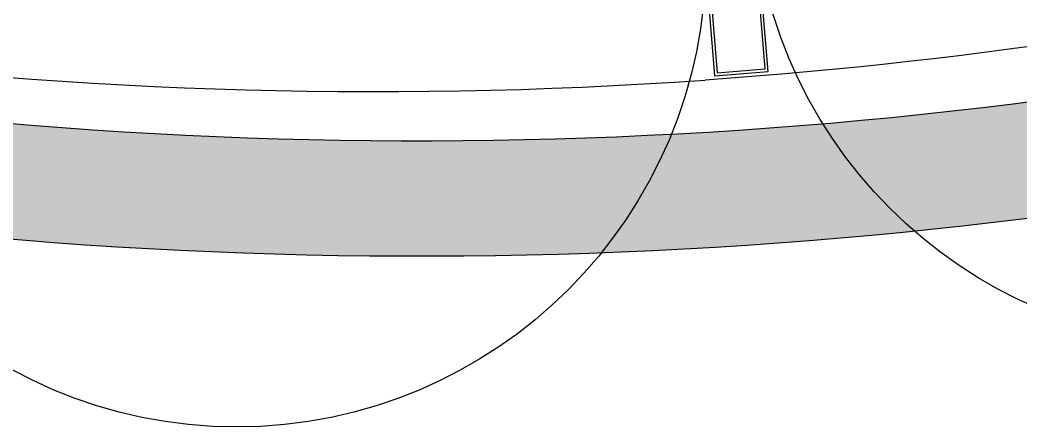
# Model space of a CAD drawing. Header units: millimetres. Extents: x 837300 to 838100, y 1173100 to 1173878.
# Drawn here: x 837836.231 to 837837.534, y 1173269.767 to 1173270.297 of the extents above; entities that cross this region are included whole.
import ezdxf

# ---------------------------------------------------------------- set-up
doc = ezdxf.new("R2010")
doc.units = ezdxf.units.MM
for name, color, linetype in [('OLD-ANT-PLANTAS PROPUESTAS$0$A-BORDE DE LOSA PERFIL IPE', 2, 'Continuous'), ('OLD-ANT-PLANTAS PROPUESTAS$0$A-FONDO_253', 253, 'Continuous'), ('OLD-ANT-PLANTAS PROPUESTAS$0$KCIG-AP-DW-XR-VENTANERIA$0$A-A BORDILLO', 1, 'Continuous'), ('OLD-ANT-PLANTAS PROPUESTAS$0$KCIG-AP-DW-XR-VENTANERIA$0$A-A PERFIL ESTRUCTURAL VENTANERIA', 1, 'Continuous'), ('OLD-ANT-PLANTAS PROPUESTAS$0$KCIG-AP-DW-XR-VENTANERIA$0$A-Linea-1', 1, 'Continuous')]:
    doc.layers.add(name, color=color, linetype=linetype)
pattern_1 = [(360, (-849.8217438508292, 1688.314028592081), (9e-16, 6.984999999999999), [5.08, -1.905]), (90, (-849.8217438508292, 1688.314028592081), (-6.984999999999999, 9e-16), [5.08, -1.905])]
pattern_2 = [(360, (-849.7470182687973, 1687.621069262037), (9e-16, 6.985000000000001), [5.08, -1.905]), (90, (-849.7470182687973, 1687.621069262037), (-6.985000000000001, 9e-16), [5.08, -1.905])]

# ---------------------------------------------------------------- blocks, each defined once
blk = doc.blocks.new('*U221')
h = blk.add_hatch()
h.set_pattern_fill('ANGLE', color=255, scale=0.9999999999999998, angle=-37.10163906496838)
h.set_pattern_definition(pattern_1)
edge = h.paths.add_edge_path()
edge.add_line((-0.2414578715413709, 1.186329978234932), (-0.2412266626803358, 1.186685706136536))
edge.add_line((-0.2412266626803358, 1.186685706136536), (-0.2242054898758098, 1.190296756518746))
edge.add_line((-0.2242054898758098, 1.190296756518746), (-0.2238497621122459, 1.190065547747431))
edge.add_line((-0.2238497621122459, 1.190065547747431), (-0.2236185530890107, 1.190421275445434))
edge.add_line((-0.2236185530890107, 1.190421275445434), (-0.2151568781744988, 1.192216423683446))
edge.add_line((-0.2151568781744988, 1.192216423683446), (-0.2174189726887143, 1.202879112406871))
edge.add_line((-0.2174189726887143, 1.202879112406871), (-0.2193265177298034, 1.202474425792453))
edge.add_line((-0.2193265177298034, 1.202474425792453), (-0.2188666895170653, 1.2036453477108))
edge.add_line((-0.2188666895170653, 1.2036453477108), (-0.2170988553328091, 1.204020394598539))
edge.add_arc((-0.216995089715283, 1.203531280497379), 0.0004999999073339425, 11.977717672014705, 101.9777176720292, ccw=False)
edge.add_line((-0.2165059756141231, 1.203635046114905), (-0.2134967668426542, 1.18945073562852))
edge.add_arc((-0.2144749950656729, 1.189243204210567), 0.000999999872873893, -78.02227232282172, 11.977727677182315, ccw=False)
edge.add_line((-0.2142674636477201, 1.188264975987549), (-0.2165173886510603, 1.187787653058492))
edge.add_line((-0.2165173886510603, 1.187787653058492), (-0.216160139992613, 1.188885699710746))
edge.add_line((-0.216160139992613, 1.188885699710746), (-0.2144749952002543, 1.189243204003506))
edge.add_line((-0.2144749952002543, 1.189243204003506), (-0.2148900582880827, 1.191199660515106))
edge.add_line((-0.2148900582880827, 1.191199660515106), (-0.2427695654944702, 1.185285009887243))
edge.add_line((-0.2427695654944702, 1.185285009887243), (-0.2423960084969654, 1.183524198501919))
edge.add_line((-0.2423960084969654, 1.183524198501919), (-0.2406351973877231, 1.183897755678867))
edge.add_arc((-0.2405521845789763, 1.183506464429007), 0.000399999960791318, 11.977762695249282, 101.97776269524542, ccw=False)
edge.add_line((-0.2401608933291163, 1.183589477237753), (-0.2401193875010381, 1.183393831103793))
edge.add_arc((-0.2405106785679975, 1.183310818274345), 0.0003999997861689818, -78.02222896703671, 11.977771032971077, ccw=False)
edge.add_line((-0.2404276657385496, 1.182919527207385), (-0.2421884767649892, 1.182545970762044))
edge.add_arc((-0.2423960087316458, 1.183524199047165), 0.001000000047497516, 191.9777576926855, 281.9777576926874, ccw=False)
edge.add_line((-0.2433742370167668, 1.183316667080508), (-0.2437477939659517, 1.185077478238068))
edge.add_line((-0.2437477939659517, 1.185077478238068), (-0.2500573664626639, 1.183738898867644))
edge.add_line((-0.2500573664626639, 1.183738898867644), (-0.2480858160681867, 1.174445730234822))
edge.add_line((-0.2480858160681867, 1.174445730234822), (-0.2466673850350765, 1.174746651072973))
edge.add_arc((-0.2464598533859022, 1.173768422601492), 0.001000000163912291, 11.977737682382326, 101.97773768238261, ccw=False)
edge.add_line((-0.2454816249144214, 1.173975954250666), (-0.2451391976857068, 1.172361877797959))
edge.add_line((-0.2451391976857068, 1.172361877797959), (-0.2461174259949871, 1.172154345945181))
edge.add_line((-0.2461174259949871, 1.172154345945181), (-0.2464598533859027, 1.173768422601492))
edge.add_line((-0.2464598533859027, 1.173768422601492), (-0.2478782844845742, 1.17346750151142))
edge.add_line((-0.2478782844845742, 1.17346750151142), (-0.2465708349001807, 1.167304663467639))
edge.add_line((-0.2465708349001807, 1.167304663467639), (-0.2451524040292713, 1.167605584509392))
edge.add_line((-0.2451524040292713, 1.167605584509392), (-0.2454948311441046, 1.169219660986261))
edge.add_line((-0.2454948311441046, 1.169219660986261), (-0.2445166027865044, 1.169427192611276))
edge.add_line((-0.2445166027865044, 1.169427192611276), (-0.2441741756716703, 1.167813116134405))
edge.add_arc((-0.2451524042328722, 1.167605584347191), 0.001000000280327733, -78.02225564755042, 11.977744352450884, ccw=False)
edge.add_line((-0.2449448724456579, 1.166627355785989), (-0.2464122150873187, 1.166316058564151))
edge.add_arc((-0.2466197466881735, 1.16729428680787), 0.000999999931081637, 191.9777376824061, 281.97773768239637, ccw=False)
edge.add_line((-0.2475979749318925, 1.167086755207015), (-0.2510222464495478, 1.183227522277478))
edge.add_line((-0.2510222464495478, 1.183227522277478), (-0.2507910374090714, 1.183583250455163))
edge.add_line((-0.2507910374090714, 1.183583250455163), (-0.2511467655625969, 1.183814459381759))
edge.add_line((-0.2511467655625969, 1.183814459381759), (-0.253678650925329, 1.195748844847563))
edge.add_arc((-0.25318953689665, 1.19585261080673), 0.0004999999073325293, 101.97775769261852, 191.9777576926171, ccw=False)
edge.add_line((-0.2532933028558176, 1.196341724835409), (-0.2515254688993225, 1.196716771674828))
edge.add_line((-0.2515254688993225, 1.196716771674828), (-0.2506298239203326, 1.195833414057756))
edge.add_line((-0.2506298239203326, 1.195833414057756), (-0.2525373693030645, 1.195428727370859))
edge.add_line((-0.2525373693030645, 1.195428727370859), (-0.2502752743160852, 1.184766039223757))
edge.add_line((-0.2502752743160852, 1.184766039223757), (-0.2418135994671346, 1.186561187209847))
edge.add_line((-0.2418135994671346, 1.186561187209847), (-0.2414578715413709, 1.186329978234932))
h = blk.add_hatch()
h.set_pattern_fill('ANSI31', color=251, scale=0.0009999999999999987, angle=-295.1239013826054)
h.set_pattern_definition([(146.9777376823628, (-1474.475907683374, -1181.607954588934), (-0.001730263430391014, -0.002662106959055483), [])])
h.paths.add_polyline_path([(0.04475655211539607, 0.01095784647551792), (0.05062592180547628, 0.01220303612896374), (-0.2025626492151741, 1.205641576527576), (-0.2084320189535745, 1.204396387101893)])
h = blk.add_hatch()
h.set_pattern_fill('ANGLE', color=255, scale=0.9999999999999998, angle=-37.10163906496838)
h.set_pattern_definition(pattern_1)
h.paths.add_polyline_path([(-0.2097059462228133, 1.197391150822158), (-0.2057628456305436, 1.178804812800754), (-0.203121629170282, 1.179365148403973), (-0.2070647297142327, 1.197951486197617)])
edge = h.paths.add_edge_path()
edge.add_line((-0.2103025849836299, 1.19059905155967), (-0.2095755420115481, 1.190753293844151))
edge.add_line((-0.2095755420115481, 1.190753293844151), (-0.2104153069254592, 1.194711639801615))
edge.add_line((-0.2104153069254592, 1.194711639801615), (-0.211142350190864, 1.194557397216893))
edge.add_line((-0.211142350190864, 1.194557397216893), (-0.2110737978278439, 1.194234266951486))
edge.add_arc((-0.2118420706824766, 1.194321375713415), 0.0007731953928795804, 231.1288074572416, 353.5312818131939, ccw=False)
edge.add_arc((-0.2095293949540905, 1.198068022747144), 0.00517096196896488, 200.1362182533688, 237.2427161675741, ccw=False)
edge.add_arc((-0.2146074863588767, 1.196180385768797), 0.0002477414398340416, 25.72083538303573, 191.9776776869361)
edge.add_arc((-0.2089680899897029, 1.196682121281604), 0.005907697361705256, 185.3725874473918, 230.1418306508905)
edge.add_arc((-0.2074529191367269, 1.189540155721341), 0.005907696814922099, 153.8136416748632, 198.5828848783627)
edge.add_arc((-0.2128102624098532, 1.187708927686578), 0.0002477415260999081, 191.9777454528561, 358.2345877567113)
edge.add_arc((-0.2073850935559512, 1.188040977856679), 0.005188675704393271, 146.7783925257339, 183.7536165400664, ccw=False)
edge.add_arc((-0.2110380884473796, 1.190538565841508), 0.000769405649682572, 29.906571385163716, 153.3442883049583, ccw=False)
edge.add_line((-0.2103711371844493, 1.190922181621475), (-0.2103025849836299, 1.19059905155967))
edge.add_line((-0.2103025849836299, 1.19059905155967), (-0.2103711371844493, 1.190922181621475))
edge.add_line((-0.2103711371844493, 1.190922181621475), (-0.2103025849836299, 1.19059905155967))
edge = h.paths.add_edge_path()
edge.add_line((-0.2469173989167091, 1.172519497927024), (-0.2476444419371103, 1.172365255870304))
edge.add_line((-0.2476444419371103, 1.172365255870304), (-0.2468046772992813, 1.168406910092283))
edge.add_line((-0.2468046772992813, 1.168406910092283), (-0.2460776342133183, 1.168561152400924))
edge.add_line((-0.2460776342133183, 1.168561152400924), (-0.2461461862346958, 1.16888428273881))
edge.add_arc((-0.2453779134687825, 1.168797174142485), 0.0007731952860680758, 51.128818910106475, 173.5312932660659, ccw=False)
edge.add_arc((-0.2476905903299609, 1.165050526564999), 0.005170962949437611, 20.136212786608326, 57.24271070081397, ccw=False)
edge.add_arc((-0.2426124979105519, 1.166938163639594), 0.0002477414678919192, 205.7208892300504, 371.9777315339536)
edge.add_arc((-0.2482518939999357, 1.166436428305152), 0.005907697067533958, 5.372588253606002, 50.14183145710464)
edge.add_arc((-0.249767065433531, 1.173578393597762), 0.005907697067533036, 333.8136439076141, 378.5828871111137)
edge.add_arc((-0.244409721938844, 1.175409621950181), 0.0002477414678924485, 11.97774383068653, 178.2345861345309)
edge.add_arc((-0.2498348910507889, 1.175077571599158), 0.005188676032339154, -33.22160565199198, 3.7536183623407737, ccw=False)
edge.add_arc((-0.246181895704833, 1.172579983408717), 0.000769405495884043, 209.9065793002017, 333.34429621998976, ccw=False)
edge.add_line((-0.2468488467814506, 1.172196367613297), (-0.2469173989167091, 1.172519497927024))
edge.add_line((-0.2469173989167091, 1.172519497927024), (-0.2468488467814506, 1.172196367613297))
edge.add_line((-0.2468488467814506, 1.172196367613297), (-0.2469173989167091, 1.172519497927024))
h = blk.add_hatch()
h.set_pattern_fill('ANGLE', color=255, scale=0.9999999999999998, angle=-37.10163906496838)
h.set_pattern_definition(pattern_1)
edge = h.paths.add_edge_path()
edge.add_line((-0.2437656493122178, 1.174831524805015), (-0.2405374957890762, 1.175516379155483))
edge.add_line((-0.2405374957890762, 1.175516379155483), (-0.2410376439012391, 1.173979113796779))
edge.add_line((-0.2410376439012391, 1.173979113796779), (-0.2422034081395369, 1.173731796342855))
edge.add_line((-0.2422034081395369, 1.173731796342855), (-0.2418713573117524, 1.172166631019014))
edge.add_line((-0.2418713573117524, 1.172166631019014), (-0.2142853188801053, 1.178019022578657))
edge.add_line((-0.2142853188801053, 1.178019022578657), (-0.2146588758948519, 1.179779833484297))
edge.add_line((-0.2146588758948519, 1.179779833484297), (-0.216419686824652, 1.179406276583431))
edge.add_arc((-0.216502699522796, 1.179797568154511), 0.0004000002520643746, 191.9777710663481, 281.977737648672, ccw=False)
edge.add_line((-0.2168939910454593, 1.179714555228146), (-0.2169770035332642, 1.180105846367583))
edge.add_arc((-0.2165857120314825, 1.180188859110769), 0.0004000001936223611, 101.97774602007718, 191.9777460200834, ccw=False)
edge.add_line((-0.216668724774669, 1.180580150612551), (-0.2144187997230088, 1.181057473313843))
edge.add_arc((-0.2142527745094535, 1.180274890645798), 0.0008000000024132455, 11.97773513387159, 101.97773189327512, ccw=False)
edge.add_line((-0.2134701918507982, 1.180440915903615), (-0.2130136224138075, 1.178288813606615))
edge.add_line((-0.2130136224138075, 1.178288813606615), (-0.2072420751609044, 1.179513250182119))
edge.add_line((-0.2072420751609044, 1.179513250182119), (-0.2091177688336096, 1.188354584082147))
edge.add_line((-0.2091177688336096, 1.188354584082147), (-0.2112324704799225, 1.189167284856831))
edge.add_line((-0.2112324704799225, 1.189167284856831), (-0.2115294139666758, 1.190566969228588))
edge.add_line((-0.2115294139666758, 1.190566969228588), (-0.2093590622059272, 1.189732881418597))
edge.add_line((-0.2093590622059272, 1.189732881418597), (-0.2106317892192161, 1.195732052175337))
edge.add_line((-0.2106317892192161, 1.195732052175337), (-0.2122765277684071, 1.194088591088189))
edge.add_line((-0.2122765277684071, 1.194088591088189), (-0.2125734717106841, 1.195488275363308))
edge.add_line((-0.2125734717106841, 1.195488275363308), (-0.2109287329992927, 1.197131736246853))
edge.add_line((-0.2109287329992927, 1.197131736246853), (-0.2097059473443803, 1.197391151060241))
edge.add_line((-0.2097059473443803, 1.197391151060241), (0.04074804670911567, 0.01684241207681558))
edge.add_line((0.04074804670911564, 0.01684241207681552), (0.03952526139584524, 0.01658299733590617))
edge.add_line((0.03952526139584524, 0.01658299733590617), (0.03735490929345382, 0.01741708507341829))
edge.add_line((0.03735490929345382, 0.01741708507341829), (0.03705796608278124, 0.01881676926573481))
edge.add_line((0.03705796608278124, 0.01881676926573481), (0.03922831779521067, 0.01798268168350459))
edge.add_line((0.03922831779521067, 0.01798268168350459), (0.03795559083024095, 0.02398185221248287))
edge.add_line((0.03795559083024095, 0.02398185221248287), (0.03631085228104981, 0.02233839112533528))
edge.add_line((0.03631085228104981, 0.02233839112533528), (0.03601390833877301, 0.02373807540045415))
edge.add_line((0.03601390833877301, 0.02373807540045415), (0.03761647445134262, 0.02533939635019023))
edge.add_line((0.03761647445134262, 0.02533939635019023), (0.03574078107195983, 0.0341807305504605))
edge.add_line((0.03574078107195983, 0.0341807305504605), (0.02996923409513832, 0.03295629379551472))
edge.add_line((0.02996923409513832, 0.03295629379551472), (0.0304258033043674, 0.03080419145019464))
edge.add_arc((0.02964322079796277, 0.03063816603340121), 0.0007999998864699829, -78.0222564947639, 11.977748534752891, ccw=False)
edge.add_line((0.02980924614605984, 0.02985558351242261), (0.02755932104607998, 0.02937826103889121))
edge.add_arc((0.0274763082912748, 0.02976955237174358), 0.0004000000307821603, 191.9777393701759, 281.9777526698115, ccw=False)
edge.add_line((0.02708501693915332, 0.0296865397077659), (0.02700200428914763, 0.03007783105080614))
edge.add_arc((0.02739329579789164, 0.03016084359311096), 0.0004000001587438098, 101.97774102406339, 191.9777176654007, ccw=False)
edge.add_line((0.02731028309606292, 0.03055213506801192), (0.02907109402586314, 0.03092569196887764))
edge.add_line((0.02907109402586314, 0.03092569196887764), (0.02869753694555568, 0.0326865026225966))
edge.add_line((0.02869753694555568, 0.0326865026225966), (0.001111498627789361, 0.02683411108711409))
edge.add_line((0.00111149862778936, 0.02683411108711409), (0.001443549017291912, 0.02526894614631646))
edge.add_line((0.001443549017291912, 0.02526894614631646), (0.002609313531671194, 0.025516263420798))
edge.add_line((0.002609313531671194, 0.025516263420798), (0.003690550145553512, 0.02431448960598316))
edge.add_line((0.003690550145553512, 0.02431448960598316), (0.000462396850173605, 0.0236296353038359))
edge.add_line((0.0004623968501736051, 0.0236296353038359), (-0.2437656490844559, 1.174831524853335))
h = blk.add_hatch()
h.set_pattern_fill('ANGLE', color=255, scale=0.9999999999999998, angle=-37.10163906496838)
h.set_pattern_definition(pattern_1)
edge = h.paths.add_edge_path()
edge.add_line((0.007240061869458332, 0.01405866277214763), (0.00759578979522249, 0.01382745379723216))
edge.add_line((0.00759578979522249, 0.01382745379723216), (0.02461696242030668, 0.01743850390336045))
edge.add_line((0.02461696242030668, 0.01743850390336045), (0.02484817162298361, 0.0177942318774443))
edge.add_line((0.02484817162298361, 0.0177942318774443), (0.02520389954874778, 0.01756302290252885))
edge.add_line((0.02520389954874778, 0.01756302290252885), (0.03366557441493965, 0.01935817136830231))
edge.add_line((0.03366557441493965, 0.01935817136830231), (0.03592766904303502, 0.00869548266903899))
edge.add_line((0.03592766904303502, 0.00869548266903899), (0.0340201241158264, 0.008290796078780815))
edge.add_line((0.0340201241158264, 0.008290796078780815), (0.03491576859097349, 0.007407438592830276))
edge.add_line((0.03491576859097349, 0.007407438592830276), (0.03668360293743073, 0.00778248527696598))
edge.add_arc((0.0365798370679833, 0.008271599443686327), 0.0005000000237487193, 281.9777443524626, 371.9777443524607)
edge.add_line((0.03706895123470365, 0.00837536531313374), (0.03405974280487675, 0.02255967587199751))
edge.add_arc((0.03308151433339541, 0.02235214422282342), 0.001000000163912801, 11.97773768236324, 101.9777376823631)
edge.add_line((0.03287398268422133, 0.02333037269430476), (0.03062405774644201, 0.02285305001717173))
edge.add_line((0.03062405774644201, 0.02285305001717173), (0.03139636965491772, 0.02199463995422265))
edge.add_line((0.03139636965491772, 0.02199463995422265), (0.03308151444727625, 0.0223521442469833))
edge.add_line((0.03308151444727625, 0.0223521442469833), (0.03349657776286567, 0.02039568778370364))
edge.add_line((0.03349657776286567, 0.02039568778370364), (0.005617070653117361, 0.01448103670031724))
edge.add_line((0.005617070653117361, 0.01448103670031724), (0.0052435139144521, 0.01624184742651575))
edge.add_line((0.0052435139144521, 0.01624184742651575), (0.007004324747612887, 0.01661540478290453))
edge.add_arc((0.006921312418548842, 0.0170066960155233), 0.0003999998443761549, 281.9776959941874, 371.9776959941751)
edge.add_line((0.007312603651167622, 0.01708970834458726), (0.007271097302004921, 0.01728535412998812))
edge.add_arc((0.006879805958964703, 0.01720234147998246), 0.0004000000189989758, 11.97773768236056, 101.9777376823647)
edge.add_line((0.006796793308959007, 0.01759363282302267), (0.00503598237915877, 0.01722007592215694))
edge.add_arc((0.005243513935152654, 0.0162418476094169), 0.0009999999892897373, 101.9777343473093, 191.977734347311)
edge.add_line((0.004265285622412615, 0.01603431605342298), (0.004638842637159084, 0.01427350514778261))
edge.add_line((0.004638842637159084, 0.01427350514778261), (-0.001670730183953909, 0.01293492618456082))
edge.add_line((-0.001670730183953909, 0.01293492618456082), (-0.003642280512869558, 0.02222809506930257))
edge.add_line((-0.003642280512869558, 0.02222809506930257), (-0.002223849545320383, 0.02252901565553193))
edge.add_arc((-0.002431381104773518, 0.02350724426505383), 0.00100000028032806, 281.9777310122568, 371.9777310122552)
edge.add_line((-0.001453152495251612, 0.02371477582450694), (-0.001795579658405175, 0.02532885252913729))
edge.add_line((-0.001795579658405175, 0.02532885252913729), (-0.002773808129886499, 0.02512132087996321))
edge.add_line((-0.002773808129886499, 0.02512132087996321), (-0.00243138096673296, 0.02350724417533288))
edge.add_line((-0.00243138096673296, 0.02350724417533288), (-0.003849812113723896, 0.02320632331302232))
edge.add_line((-0.003849812113723896, 0.02320632331302232), (-0.005157261290913808, 0.02936916168120391))
edge.add_line((-0.005157261290913808, 0.02936916168120391), (-0.0037388302578036, 0.02967008251935463))
edge.add_line((-0.0037388302578036, 0.02967008251935463), (-0.00339640309465004, 0.0280560058147243))
edge.add_line((-0.00339640309465004, 0.0280560058147243), (-0.002418174737049451, 0.02826353743973851))
edge.add_line((-0.002418174737049451, 0.02826353743973851), (-0.002760601672441521, 0.02987761419268856))
edge.add_arc((-0.003738830233643751, 0.02967008240547389), 0.001000000280328112, 11.9777443524662, 101.9777443524661)
edge.add_line((-0.003946362020858422, 0.03064831096667612), (-0.005413704386438112, 0.03033701356539459))
edge.add_arc((-0.005206172602682645, 0.02935878530097421), 0.0009999999892898164, 101.9777476875251, 191.9777476875251)
edge.add_line((-0.006184400867103026, 0.02915125351721875), (-0.002760129187247749, 0.01301048624315389))
edge.add_line((-0.002760129187247749, 0.01301048624315389), (-0.002404401423684073, 0.01277927747184014))
edge.add_line((-0.002404401423684073, 0.01277927747184014), (-0.002635610512480284, 0.01242354952191614))
edge.add_line((-0.002635610512480284, 0.01242354952191614), (-0.0001037244181442275, 0.0004891639733112553))
edge.add_arc((0.0003853893620733746, 0.000592929701258853), 0.0004999996162951001, 191.977737682363, 281.977737682363)
edge.add_line((0.0004891550900209719, 0.0001038159210412512), (0.002256989484797873, 0.000478862377415458))
edge.add_line((0.002256989484797873, 0.000478862377415458), (0.002716817811416536, 0.001649784319924604))
edge.add_line((0.002716817811416536, 0.001649784319924604), (0.000809272608126669, 0.001245097909108292))
edge.add_line((0.000809272608126669, 0.001245097909108292), (-0.001452821857768267, 0.01190778640476987))
edge.add_line((-0.001452821857768267, 0.01190778640476987), (0.007008853122304452, 0.01370293489470321))
edge.add_line((0.007008853122304452, 0.01370293489470321), (0.007240061869458332, 0.01405866277214763))
h = blk.add_hatch()
h.set_pattern_fill('ANGLE', color=255, scale=0.9999999999999998, angle=-37.10163906496838)
h.set_pattern_definition(pattern_1)
h.paths.add_polyline_path([(0.04074804670911564, 0.01684241207681552), (0.03680494584076412, 0.03542875027766228), (0.03944616251154574, 0.03598908544951902), (0.04338926310381595, 0.01740274742811409)])
edge = h.paths.add_edge_path()
edge.add_line((0.0374450283953851, 0.02280719741964397), (0.03817207166078949, 0.02296144000436632))
edge.add_line((0.03817207166078949, 0.02296144000436632), (0.03901183652638051, 0.01900309427466466))
edge.add_line((0.03901183652638051, 0.01900309427466466), (0.03828479337485687, 0.01884885171410216))
edge.add_line((0.03828479337485687, 0.01884885171410216), (0.03821624146736022, 0.01917198207614777))
edge.add_arc((0.03754951509476476, 0.01878043749286306), 0.0007731954582212025, 30.42419443608259, 152.8266687920445)
edge.add_arc((0.04118421848986161, 0.0162955295884862), 0.005170962378018247, 146.7127592087375, 183.819257122943)
edge.add_arc((0.03577711617639531, 0.0159587278893285), 0.0002477415260999019, 191.9777454529246, 358.23458775678876, ccw=False)
edge.add_arc((0.04113445936325143, 0.0177899560502644), 0.005907696773358013, 153.8136431013869, 198.582886304886, ccw=False)
edge.add_arc((0.03961928865520866, 0.024931921207849), 0.005907697278578102, 185.3725845943312, 230.1418277978307, ccw=False)
edge.add_arc((0.03397989232038035, 0.02443018622929281), 0.0002477414678922728, 25.720889230219484, 191.9777315340838, ccw=False)
edge.add_arc((0.03907256584829921, 0.026329501402904), 0.005188676442798292, 200.201856990781, 237.1770810051138)
edge.add_arc((0.03674832176658049, 0.02256383869937953), 0.0007694053895965261, 230.6111905978073, 354.0489075176043)
edge.add_line((0.03751358064452399, 0.02248406713007796), (0.0374450283953851, 0.02280719741964397))
edge.add_line((0.0374450283953851, 0.02280719741964397), (0.03751358064452399, 0.02248406713007796))
edge.add_line((0.03751358064452399, 0.02248406713007796), (0.0374450283953851, 0.02280719741964397))
edge = h.paths.add_edge_path()
edge.add_line((-0.003356611085219219, 0.0244628123187855), (-0.004083654236742836, 0.024308569758223))
edge.add_line((-0.004083654236742836, 0.024308569758223), (-0.004923419167894873, 0.02826691523600324))
edge.add_line((-0.004923419167894873, 0.02826691523600324), (-0.004196375788609765, 0.02842115784488544))
edge.add_line((-0.004196375788609765, 0.02842115784488544), (-0.004127823767232378, 0.02809802750699968))
edge.add_arc((-0.003461097595835829, 0.02848957191675809), 0.0007731951968540453, 210.4241908980543, 332.8266652540165)
edge.add_arc((-0.007095801545876849, 0.03097448048511679), 0.005170962951534679, 326.7127555990131, 363.8192535132187)
edge.add_arc((-0.001688698872052429, 0.03131128187654852), 0.0002477412932693032, 11.977738963785782, 178.2345812676509, ccw=False)
edge.add_arc((-0.007046042022034568, 0.02948005326132614), 0.005907696648664191, -26.186352619034892, 18.582890584464224, ccw=False)
edge.add_arc((-0.005530871231162157, 0.02233808855474027), 0.00590769727857824, 5.372584594330817, 50.141827797830274, ccw=False)
edge.add_arc((0.0001085251036663156, 0.02283982353329642), 0.0002477414678922537, -154.27911076978035, 11.977731534084683, ccw=False)
edge.add_arc((-0.004984148424252669, 0.02094050835968523), 0.005188676442798435, 20.20185699078063, 57.17708100511334)
edge.add_arc((-0.002659904342533854, 0.02470617106320981), 0.0007694053895965281, 50.61119059780631, 174.0489075176035)
edge.add_line((-0.003425163220477357, 0.02478594263251139), (-0.003356611085219219, 0.0244628123187855))
edge.add_line((-0.003356611085219219, 0.0244628123187855), (-0.003425163220477357, 0.02478594263251139))
edge.add_line((-0.003425163220477357, 0.02478594263251139), (-0.003356611085219219, 0.0244628123187855))
at = {"color": 2}
for points in [[(-0.2414578715413709, 1.186329978234932), (-0.2412266626803358, 1.186685706136536), (-0.2242054898758098, 1.190296756518746), (-0.2238497621122459, 1.190065547747431), (-0.2236185530890107, 1.190421275445434), (-0.2151568781744988, 1.192216423683446), (-0.2174189726887143, 1.202879112406871), (-0.2193265177298034, 1.202474425792453), (-0.2188666895170653, 1.2036453477108), (-0.2170988553328091, 1.204020394598539, -0.4142135623730869), (-0.2165059756141231, 1.203635046114905), (-0.2134967668426542, 1.18945073562852, -0.4142135623730951), (-0.2142674636477201, 1.188264975987549), (-0.2165173886510603, 1.187787653058492), (-0.216160139992613, 1.188885699710746), (-0.2144749952002543, 1.189243204003506), (-0.2148900582880827, 1.191199660515106), (-0.2427695654944702, 1.185285009887243), (-0.2423960084969654, 1.183524198501919), (-0.2406351973877231, 1.183897755678867, -0.4142135623730326), (-0.2401608933291163, 1.183589477237753), (-0.2401193875010381, 1.183393831103793, -0.4142135623731159), (-0.2404276657385496, 1.182919527207385), (-0.2421884767649892, 1.182545970762044, -0.4142135623731035), (-0.2433742370167668, 1.183316667080508), (-0.2437477939659517, 1.185077478238068), (-0.2500573664626639, 1.183738898867644), (-0.2480858160681867, 1.174445730234822), (-0.2466673850350765, 1.174746651072973, -0.4142135623730869), (-0.2454816249144214, 1.173975954250666), (-0.2451391976857068, 1.172361877797959), (-0.2461174259949871, 1.172154345945181), (-0.2464598533859027, 1.173768422601492), (-0.2478782844845742, 1.17346750151142), (-0.2465708349001807, 1.167304663467639), (-0.2451524040292713, 1.167605584509392), (-0.2454948311441046, 1.169219660986261), (-0.2445166027865044, 1.169427192611276), (-0.2441741756716703, 1.167813116134405, -0.4142135623730951), (-0.2449448724456579, 1.166627355785989), (-0.2464122150873187, 1.166316058564151, -0.4142135623730951), (-0.2475979749318925, 1.167086755207015), (-0.2510222464495478, 1.183227522277478), (-0.2507910374090714, 1.183583250455163), (-0.2511467655625969, 1.183814459381759), (-0.253678650925329, 1.195748844847563, -0.4142135623730951), (-0.2532933028558176, 1.196341724835409), (-0.2515254688993225, 1.196716771674828), (-0.2506298239203326, 1.195833414057756), (-0.2525373693030645, 1.195428727370859), (-0.2502752743160852, 1.184766039223757), (-0.2418135994671346, 1.186561187209847)], [(0.007240061869458332, 0.01405866277214763), (0.00759578979522249, 0.01382745379723216), (0.02461696242030668, 0.01743850390336045), (0.02484817162298361, 0.0177942318774443), (0.02520389954874778, 0.01756302290252885), (0.03366557441493965, 0.01935817136830231), (0.03592766904303502, 0.00869548266903899), (0.0340201241158264, 0.008290796078780815), (0.03491576859097349, 0.007407438592830276), (0.03668360293743073, 0.00778248527696598, 0.4142135623730869), (0.03706895123470365, 0.00837536531313374), (0.03405974280487675, 0.02255967587199751, 0.4142135623730951), (0.03287398268422133, 0.02333037269430476), (0.03062405774644201, 0.02285305001717173), (0.03139636965491772, 0.02199463995422265), (0.03308151444727625, 0.0223521442469833), (0.03349657776286567, 0.02039568778370364), (0.005617070653117361, 0.01448103670031724), (0.0052435139144521, 0.01624184742651575), (0.007004324747612887, 0.01661540478290453, 0.4142135623730326), (0.007312603651167622, 0.01708970834458726), (0.007271097302004921, 0.01728535412998812, 0.4142135623731159), (0.006796793308959007, 0.01759363282302267), (0.00503598237915877, 0.01722007592215694, 0.4142135623731035), (0.004265285622412615, 0.01603431605342298), (0.004638842637159084, 0.01427350514778261), (-0.001670730183953909, 0.01293492618456082), (-0.003642280512869558, 0.02222809506930257), (-0.002223849545320383, 0.02252901565553193, 0.4142135623730869), (-0.001453152495251612, 0.02371477582450694), (-0.001795579658405175, 0.02532885252913729), (-0.002773808129886499, 0.02512132087996321), (-0.00243138096673296, 0.02350724417533288), (-0.003849812113723896, 0.02320632331302232), (-0.005157261290913808, 0.02936916168120391), (-0.0037388302578036, 0.02967008251935463), (-0.00339640309465004, 0.0280560058147243), (-0.002418174737049451, 0.02826353743973851), (-0.002760601672441521, 0.02987761419268856, 0.4142135623730951), (-0.003946362020858422, 0.03064831096667612), (-0.005413704386438112, 0.03033701356539459, 0.4142135623730951), (-0.006184400867103026, 0.02915125351721875), (-0.002760129187247749, 0.01301048624315389), (-0.002404401423684073, 0.01277927747184014), (-0.002635610512480284, 0.01242354952191614), (-0.0001037244181442273, 0.0004891639733112557, 0.4142135623730951), (0.0004891550900209719, 0.0001038159210412512), (0.002256989484797873, 0.000478862377415458), (0.002716817811416536, 0.001649784319924604), (0.000809272608126669, 0.001245097909108292), (-0.001452821857768267, 0.01190778640476987), (0.007008853122304452, 0.01370293489470321)]]:
    blk.add_lwpolyline(points, format="xyb", close=True, dxfattribs=at)
blk.add_lwpolyline([(-0.2437656493122178, 1.174831524805015), (-0.2405374957890762, 1.175516379155483), (-0.2410376439012391, 1.173979113796779), (-0.2422034081395369, 1.173731796342855), (-0.2418713573117524, 1.172166631019014), (-0.2142853188801053, 1.178019022578657), (-0.2146588758948519, 1.179779833484297), (-0.216419686824652, 1.179406276583431, -0.4142133915434858), (-0.2168939910454593, 1.179714555228146), (-0.2169770035332642, 1.180105846367583, -0.4142135623730951), (-0.216668724774669, 1.180580150612551), (-0.2144187997230088, 1.181057473313843, -0.4142135458072664), (-0.2134701918507982, 1.180440915903615), (-0.2130136224138075, 1.178288813606615), (-0.2072420751609044, 1.179513250182119), (-0.2091177688336096, 1.188354584082147), (-0.2112324704799225, 1.189167284856831), (-0.2115294139666758, 1.190566969228588), (-0.2093590622059272, 1.189732881418597), (-0.2106317892192161, 1.195732052175337), (-0.2122765277684071, 1.194088591088189), (-0.2125734717106841, 1.195488275363308), (-0.2109287329992927, 1.197131736246853), (-0.2097059473443803, 1.197391151060241), (0.04074804670911564, 0.01684241207681552), (0.03952526139584524, 0.01658299733590617), (0.03735490929345382, 0.01741708507341829), (0.03705796608278124, 0.01881676926573481), (0.03922831779521067, 0.01798268168350459), (0.03795559083024095, 0.02398185221248287), (0.03631085228104981, 0.02233839112533528), (0.03601390833877301, 0.02373807540045415), (0.03761647445134262, 0.02533939635019023), (0.03574078107195983, 0.0341807305504605), (0.02996923409513832, 0.03295629379551472), (0.0304258033043674, 0.03080419145019464, -0.41421358808374), (0.02980924614605984, 0.02985558351242261), (0.02755932104607998, 0.02937826103889121, -0.4142136303601846), (0.02708501693915332, 0.0296865397077659), (0.02700200428914763, 0.03007783105080614, -0.4142134429647597), (0.02731028309606292, 0.03055213506801192), (0.02907109402586314, 0.03092569196887764), (0.02869753694555568, 0.0326865026225966), (0.00111149862778936, 0.02683411108711409), (0.001443549017291912, 0.02526894614631646), (0.002609313531671194, 0.025516263420798), (0.003690550145553512, 0.02431448960598316), (0.0004623968501736051, 0.0236296353038359), (-0.2437656490844559, 1.174831524853335)], format="xyb", dxfattribs=at)
at = {"color": 253}
for points in [[(-0.2103025849836299, 1.19059905155967), (-0.2095755420115481, 1.190753293844151), (-0.2104153069254592, 1.194711639801615), (-0.211142350190864, 1.194557397216893), (-0.2110737978278439, 1.194234266951486, -0.5914129239748257), (-0.2123273062213677, 1.193719397651217, -0.1633373878026674), (-0.2143842913234026, 1.196287902265907, 0.8867251386124738), (-0.214849834103001, 1.196128971841414, 0.1978658723391363), (-0.2127542704107841, 1.192147176305474, 0.1978658723391381), (-0.2130526101775556, 1.187657513454658, 0.8867251386124738), (-0.2125626384767496, 1.187701295418987, -0.1627493707736177), (-0.2117257204601379, 1.190883742997174, -0.5975263370813239), (-0.2103711371844493, 1.190922181621475), (-0.2103025849836299, 1.19059905155967), (-0.2103711371844493, 1.190922181621475)], [(-0.2469173989167091, 1.172519497927024), (-0.2476444419371103, 1.172365255870304), (-0.2468046772992813, 1.168406910092283), (-0.2460776342133183, 1.168561152400924), (-0.2461461862346958, 1.16888428273881, -0.5914129239748257), (-0.2448926781172528, 1.169399152218517, -0.1633373878026674), (-0.242835692870259, 1.166830646920547, 0.8867251386124738), (-0.2423701501873, 1.166989577800561, 0.1978658723391363), (-0.2444657138311974, 1.170971373108741, 0.1978658723391381), (-0.2441673742266261, 1.17546103616316, 0.8867251386124738), (-0.2446573458135517, 1.17541725422299, -0.1627493707736177), (-0.2454942637818433, 1.172234806417041, -0.5975263370813239), (-0.2468488467814506, 1.172196367613297), (-0.2469173989167091, 1.172519497927024), (-0.2468488467814506, 1.172196367613297)], [(-0.003356611085219219, 0.0244628123187855), (-0.004083654236742836, 0.024308569758223), (-0.004923419167894873, 0.02826691523600324), (-0.004196375788609765, 0.02842115784488544), (-0.004127823767232378, 0.02809802750699968, 0.5914129239748257), (-0.002773240719305224, 0.02813646608298056, 0.1633373878026674), (-0.001936322571571591, 0.03131891416501207, -0.8867251386124738), (-0.001446351326288534, 0.0313626960327019, -0.1978658723391363), (-0.001744690637537271, 0.02687303327852457, -0.1978658723391381), (0.0003508728269183415, 0.02289123769426369, -0.8867251386124738), (-0.0001146698560407974, 0.02273230681424888, 0.1627493707736177), (-0.002171655396357236, 0.02530081181197969, 0.5975263370813239), (-0.003425163220477357, 0.02478594263251139), (-0.003356611085219219, 0.0244628123187855), (-0.003425163220477357, 0.02478594263251139)], [(0.0374450283953851, 0.02280719741964397), (0.03817207166078949, 0.02296144000436632), (0.03901183652638051, 0.01900309427466466), (0.03828479337485687, 0.01884885171410216), (0.03821624146736022, 0.01917198207614777, 0.5914129239748257), (0.03686165796390998, 0.01913354340352743, 0.1633373878026674), (0.03602474010949896, 0.01595109562173713, -0.8867251386124738), (0.03553476840869294, 0.01590731365740787, -0.1978658723391363), (0.0358331080615839, 0.02039697648406478, -0.1978658723391381), (0.03373754459712831, 0.02437877206832554, -0.8867251386124738), (0.03420308728008748, 0.02453770294834036, 0.1627493707736177), (0.03626007282040388, 0.02196919795060964, 0.5975263370813239), (0.03751358064452399, 0.02248406713007796), (0.0374450283953851, 0.02280719741964397), (0.03751358064452399, 0.02248406713007796)]]:
    blk.add_lwpolyline(points, format="xyb", close=True, dxfattribs=at)
for points in [[(-0.2097059462228133, 1.197391150822158), (-0.2057628456305436, 1.178804812800754), (-0.203121629170282, 1.179365148403973), (-0.2070647297142327, 1.197951486197617)], [(0.04074804670911564, 0.01684241207681552), (0.03680494584076412, 0.03542875027766228), (0.03944616251154574, 0.03598908544951902), (0.04338926310381595, 0.01740274742811409)]]:
    blk.add_lwpolyline(points, close=True, dxfattribs=at)
at = {"color": 2}
for points in [[(-0.2033612339784974, 1.161220380862975), (-0.2069722842640671, 1.178241553211979), (-0.2416015664149156, 1.170894934048873), (-0.2379905160810256, 1.153873761472107)], [(0.03185993984123316, 0.05247360009736573), (0.03547098999568114, 0.03545242724452005), (0.0008417076170716872, 0.02810580803309509), (-0.002769342602937341, 0.04512698063401944)]]:
    blk.add_lwpolyline(points, close=True, dxfattribs=at)
for points in [[(-0.2018197467741587, 1.160218476791206), (-0.2389924227686494, 1.152332275378903)], [(0.03286184568337135, 0.05401508624921339), (-0.004310829969476528, 0.04612888490939093)]]:
    blk.add_lwpolyline(points, dxfattribs=at)
at = {"layer": 'Defpoints'}
blk.add_circle((-0.1268912081047129, 0.5981190003135836), 0.6114308362153273, dxfattribs=at)
at = {"layer": 'OLD-ANT-PLANTAS PROPUESTAS$0$KCIG-AP-DW-XR-VENTANERIA$0$A-Linea-1'}
blk.add_line((-0.253782416701596, 1.19623795885554), (3.782895195725229e-10, 4.174746558712024e-08), dxfattribs=at)
blk.add_lwpolyline([(0.04475655211539607, 0.01095784647551792), (0.05062592180547628, 0.01220303612896374), (-0.2025626492151741, 1.205641576527576), (-0.2084320189535745, 1.204396387101893)], close=True, dxfattribs=at)
blk = doc.blocks.new('OLD-ANT-PLANTAS PROPUESTAS$0$KCIG-AP-DW-XR-VENTANERIA$0$A-VENT PERFIL EST')
h = blk.add_hatch()
h.set_pattern_fill('ANGLE', color=255, angle=-37.10163906496835)
h.set_pattern_definition(pattern_2)
h.paths.add_polyline_path([(-0.0349999996833503, 0.1400000000139698), (0.0350000001490116, 0.1400000000139698), (0.0350000001490116, 5.82077e-11), (-0.0349999996833503, 1.74623e-10)])
h = blk.add_hatch()
h.set_pattern_fill('ANGLE', color=251, angle=-37.10163906496835)
h.set_pattern_definition(pattern_2)
h.paths.add_polyline_path([(-0.0315000000409782, 0.1364999999641441), (0.0315000000409782, 0.1364999999059364), (0.0315000005066395, 0.0034999999334104), (-0.0314999995753169, 0.0035000001662411)], flags=16)
h.paths.add_polyline_path([(-0.0349999996833503, 0.1400000000139698), (0.0350000001490116, 0.1400000000139698), (0.0350000001490116, 5.82077e-11), (-0.0349999996833503, 1.74623e-10)])
at = {"layer": 'OLD-ANT-PLANTAS PROPUESTAS$0$KCIG-AP-DW-XR-VENTANERIA$0$A-A PERFIL ESTRUCTURAL VENTANERIA'}
for points in [[(-0.0349999996833503, 0.1400000000139698), (0.0350000001490116, 0.1400000000139698), (0.0350000001490116, 5.82077e-11), (-0.0349999996833503, 1.74623e-10)], [(-0.0315000000409782, 0.1364999999641441), (0.0315000000409782, 0.1364999999059364), (0.0315000005066395, 0.0034999999334104), (-0.0314999995753169, 0.0035000001662411)]]:
    blk.add_lwpolyline(points, close=True, dxfattribs=at)

msp = doc.modelspace()

# ---------------------------------------------------------------- hatches: boundary and pattern name
at = {"layer": 'OLD-ANT-PLANTAS PROPUESTAS$0$A-FONDO_253'}
h = msp.add_hatch(color=256, dxfattribs=at)
h.dxf.hatch_style = 1
edge = h.paths.add_edge_path(flags=16)
edge.add_arc((837846.5301453683, 1173295.953910174), 7.586809834043555, 283.24707825742183, 358.05935813092213, ccw=False)
edge.add_arc((837850.988502994, 1173281.932776011), 7.171936876039427, 112.2861749079983, 191.8268704712429)
edge.add_arc((837834.7347462943, 1173278.789768108), 9.384415709847039, -50.435836864167015, 10.269772188793809, ccw=False)
edge.add_arc((837836.7501518594, 1173276.39173303), 6.252101179304477, 215.4926490161821, 309.3232270968943, ccw=False)
edge.add_arc((837839.3232954134, 1173278.178171967), 9.3844157097209, 124.23650006713709, 215.2517129785337, ccw=False)
edge.add_arc((837831.6060329922, 1173289.392694136), 4.229280208041288, 305.1933866304875, 455.5204926656616)
edge.add_arc((837830.0952405552, 1173303.880217894), 10.33697513051549, 219.2368712588721, 276.13054367370364, ccw=False)
edge.add_arc((837827.430814163, 1173301.687641688), 6.88642324873706, 124.7599641215541, 219.1294688324285, ccw=False)
edge.add_arc((837829.3821812117, 1173298.841815892), 10.33697504430831, 56.2613122756797, 124.65256233391159, ccw=False)
edge.add_arc((837840.8039818662, 1173317.23205479), 11.32236051775362, 239.8865652890304, 421.4706495092665)
edge.add_arc((837858.6596540126, 1173341.400139558), 18.89914289688154, 173.4387202515805, 228.8026352438406, ccw=False)
edge.add_arc((837850.1752438102, 1173342.37590039), 10.3588076771043, 80.7647891903643, 173.4381219327946, ccw=False)
edge.add_arc((837848.8044316353, 1173333.946298881), 18.89914183868737, 8.127457245741425, 80.76419712537557, ccw=False)
edge.add_arc((837881.8451341189, 1173340.776830987), 14.9225649428947, 196.1815713718582, 260.449656270058)
edge.add_arc((837878.0359703844, 1173314.582268599), 11.55599509919308, 37.2191646545719, 83.37461508773953, ccw=False)
edge.add_arc((837882.5176798025, 1173318.45000263), 5.659678873319843, -57.83260482078077, 33.47939740299239, ccw=False)
edge.add_arc((837879.2428033736, 1173323.833913709), 11.96103711820775, 260.1073582825244, 301.71617843595766, ccw=False)
edge.add_arc((837872.6988795416, 1173296.567735193), 16.12060282947318, 73.83152420616896, 104.3383149917019)
edge.add_arc((837874.2834243785, 1173292.54740948), 20.41523595755922, 105.8527926287931, 171.1251933483626)
edge = h.paths.add_edge_path()
edge.add_arc((837846.5301453684, 1173295.953910174), 7.736809833975238, 283.3357786333189, 357.9916040304999, ccw=False)
edge.add_arc((837850.9885029936, 1173281.932776011), 7.02193687590027, 112.3819360550952, 191.8433487557617)
edge.add_arc((837834.734746294, 1173278.789768108), 9.534415710202364, -50.43772840478982, 10.282134741389427, ccw=False)
edge.add_arc((837836.7501518592, 1173276.39173303), 6.402101179435459, 215.4898209326173, 309.3260551868126, ccw=False)
edge.add_arc((837839.3232954135, 1173278.178171966), 9.534415709840712, 124.2441251348215, 215.2536045215838, ccw=False)
edge.add_arc((837831.6060329924, 1173289.392694136), 4.079280208227106, 305.2107514060968, 455.5094180571855)
edge.add_arc((837830.0952405544, 1173303.880217895), 10.48697513031891, 219.2361045206322, 276.1261256168825, ccw=False)
edge.add_arc((837827.430814163, 1173301.687641688), 7.03642324902373, 124.75881730292761, 219.1306156626226, ccw=False)
edge.add_arc((837829.3821812115, 1173298.841815892), 10.48697504416832, 56.28742762810998, 124.65332907174431, ccw=False)
edge.add_arc((837840.8039818668, 1173317.23205479), 11.17236051800369, 239.910740858565, 421.5555859230246)
edge.add_arc((837858.6596540124, 1173341.400139558), 19.04914289673402, 173.4387202522268, 228.8529825297495, ccw=False)
edge.add_arc((837850.1752444586, 1173342.375899533), 10.50880841939404, 80.76479349176378, 173.4381262336649, ccw=False)
edge.add_arc((837848.8044306977, 1173333.946297962), 19.04914289675851, 8.159365535393022, 80.76419948220092, ccw=False)
edge.add_arc((837881.8451341185, 1173340.776830988), 14.77256494282532, 196.2223451122014, 260.4348885025257)
edge.add_arc((837878.0359703832, 1173314.582268599), 11.70599509966811, 37.195275260003484, 83.35576311018377, ccw=False)
edge.add_arc((837882.5176798025, 1173318.45000263), 5.809678873148975, -57.83844977309383, 33.52785266436109, ccw=False)
edge.add_arc((837879.2428033736, 1173323.833913709), 12.11103711795276, 260.06824299523294, 301.71896313289614, ccw=False)
edge.add_arc((837872.6988795426, 1173296.567735192), 15.97060282966365, 73.80218351993456, 104.3312059047314)
edge.add_arc((837874.283424378, 1173292.54740948), 20.26523595713034, 105.8584006836914, 171.0996726054483)

# ---------------------------------------------------------------- linework, layer by layer
at = {"layer": 'OLD-ANT-PLANTAS PROPUESTAS$0$A-BORDE DE LOSA PERFIL IPE'}
for points in [[(837854.2622024972, 1173295.682766367, -0.3377803210593293), (837848.3146977986, 1173288.425723206, 0.3613111546678189), (837844.1160463623, 1173280.491617679, -0.2713185480994544), (837840.8073727895, 1173271.439374215, -0.4339629793226585), (837831.5374415378, 1173272.674939975, -0.4193834373256859), (837833.9580873868, 1173286.059772423, 0.769399540497886), (837831.2143838672, 1173293.453129824, -0.2534568835582636), (837821.9725952212, 1173297.247022573, -0.4367427251748424), (837823.4191860243, 1173307.46848002, -0.3074773128967965), (837835.2027351862, 1173307.565221019, 1.014457994162955), (837846.1254436004, 1173327.05568368, -0.2466150851118791), (837839.7352789477, 1173343.576805245, -0.4279464838302137), (837851.8617791889, 1173352.74849106, -0.3278399087353835), (837867.6607416956, 1173336.649884589, 0.2877493016693207), (837879.3904017624, 1173326.209643063, -0.2041816495668742), (837887.3607292899, 1173321.658933958, -0.4212154067068083), (837885.6102200692, 1173313.531815636, -0.1837631169719063), (837877.1539512202, 1173311.904374038, 0.1340015194746014), (837868.7457281863, 1173312.041349802, 0.2926159559505841), (837854.2622024976, 1173295.682766367)], [(837854.1126037602, 1173295.696989577, -0.3385410466663199), (837848.2686685631, 1173288.56897818, 0.3617023008855861), (837843.9688164626, 1173280.462850994, -0.2712517755906407), (837840.7120741596, 1173271.555211466, -0.4339336521440248), (837831.6597535051, 1173272.761772458, -0.4194128549478657), (837834.0435278604, 1173285.936478019, 0.7695971079535373), (837831.1991687746, 1173293.602358325, -0.2534738389829623), (837822.0888646288, 1173297.341793056, -0.4367308083406779), (837823.5045912638, 1173307.345167553, -0.3075983779914144), (837835.1233997912, 1173307.437830218, 1.01392017880105), (837846.2116418242, 1173327.179570132, -0.2463820554507566), (837839.8842964799, 1173343.559665374, -0.4279464838335091), (837851.8377060306, 1173352.600435385, -0.3279940944532886), (837867.5137508985, 1173336.618177423, 0.2880117316487114), (837879.369269358, 1173326.061089818, -0.2041587534440378), (837887.238328728, 1173321.572091461, -0.4209364685758401), (837885.5308625771, 1173313.659105583, -0.1835741264170437), (837877.1878662779, 1173312.050720488, 0.1339027752696744), (837868.7066612524, 1173312.186186739, 0.2927634167072122)]]:
    msp.add_lwpolyline(points, format="xyb", close=True, dxfattribs=at)
at = {"layer": 'OLD-ANT-PLANTAS PROPUESTAS$0$KCIG-AP-DW-XR-VENTANERIA$0$A-A BORDILLO'}
for points in [[(837837.1239165975, 1173270.218578475, -0.1038335038867375), (837834.6136883247, 1173270.565265684, -0.1720925378720328), (837831.3832055016, 1173273.194790928, -0.06925003559310759), (837830.3225880066, 1173275.539146197, -0.06701948909853248), (837829.9433587284, 1173277.993783701, -0.2291818862253672), (837833.3412228042, 1173285.380319462, -0.0762151023243251), (837834.9428389762, 1173286.32495804), (837834.9428389759, 1173286.32495804, 0.7281865179015697), (837832.7378866449, 1173293.964972597), (837832.7378866449, 1173293.964972597, -0.1449709478514451), (837826.8974971795, 1173294.125158699, -0.06233259534514672), (837824.6025957573, 1173295.201876993), (837824.6025210517, 1173295.201924084, -0.08291694729328214), (837822.1110657682, 1173297.409676002, -0.1605269718848052), (837820.5903029654, 1173301.413253065, -0.09234117922447256), (837820.9481749451, 1173303.921425842, -0.1604381020450929), (837823.5322701228, 1173307.339214287, -0.0828514331453609), (837826.5405865734, 1173308.758772915, -8.417166200188983e-06), (837826.5409195846, 1173308.758868068, -0.0620320249407949), (837829.0407044797, 1173309.149524247, -0.1564932473892018), (837835.0861900463, 1173307.41777868, 0.05187690067507982), (837837.201260361, 1173306.399095312, 0.4129808416345129), (837851.6523182656, 1173313.579678096, 0.2862454442899943)], [(837824.6825812015, 1173295.328771945, 0.06212934737792027), (837826.9438118368, 1173294.26728338, 0.1433253923169353), (837832.722770172, 1173294.114267725), (837832.722770172, 1173294.114267725, -0.7319472610641438), (837835.0097167201, 1173286.190255957), (837835.0097167201, 1173286.190255957, 0.07665557741599092), (837833.4365880883, 1173285.2645375, 0.228898744620931), (837830.0931420325, 1173278.006566637, 0.0688397203101021), (837830.482667834, 1173275.527291976, 0.06778508037150878), (837831.5114716346, 1173273.272605333, 0.1712252506237178), (837834.6501263827, 1173270.711534909, 0.1054888642018744), (837837.1283970742, 1173270.370284967, 0.1700828708212365), (837840.8197897269, 1173271.967539647, 0.06866540195992986), (837842.4475620787, 1173273.88904203, 0.06837472128602987), (837843.4863110262, 1173276.162480367, 0.1184271188638904), (837843.72686859, 1173280.450021765, -0.0973185610949856), (837843.7052309988, 1173283.295519831), (837843.8507262903, 1173283.257608454, 0.09704157531379577), (837843.8742981497, 1173280.47777122, -0.1184568228881304), (837843.62975119, 1173276.118263665, -0.06830762326211358), (837842.5742574142, 1173273.808740768, -0.06860327703109682), (837840.9216987969, 1173271.857447267, -0.17075462934012), (837837.1239319623, 1173270.21909874)]]:
    msp.add_lwpolyline(points, format="xyb", dxfattribs=at)

# ---------------------------------------------------------------- block references
at = {"extrusion": (-0.004832194721363173, -0.0003984282318884348, 0.9999882455054755), "rotation": 256.6770391021748}
msp.add_blockref('*U221', (837826.1202436279, 1173268.687071202, -4516.056167573232), dxfattribs=at)
at = {"rotation": 268.8413650754246}
msp.add_blockref('*U221', (837837.1961393228, 1173270.369956685), dxfattribs=at)
at = {"layer": 'OLD-ANT-PLANTAS PROPUESTAS$0$KCIG-AP-DW-XR-VENTANERIA$0$A-A PERFIL ESTRUCTURAL VENTANERIA', "xscale": -1, "rotation": 184.7112663777975}
msp.add_blockref('OLD-ANT-PLANTAS PROPUESTAS$0$KCIG-AP-DW-XR-VENTANERIA$0$A-VENT PERFIL EST', (837837.1594897311, 1173270.366936552), dxfattribs=at)

doc.saveas('drawing.dxf')
